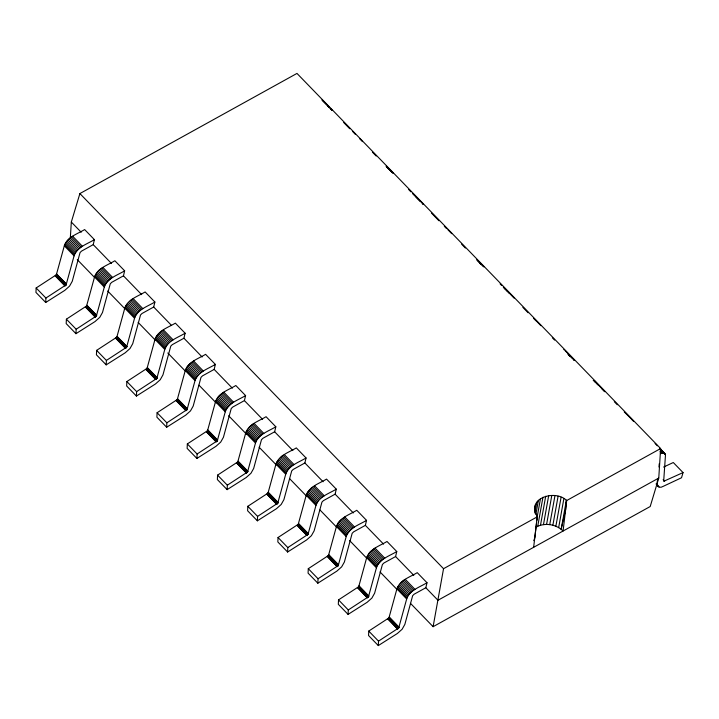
<?xml version="1.0" encoding="UTF-8"?>
<svg xmlns="http://www.w3.org/2000/svg" width="719" height="719" viewBox="0 0 719 719"><rect width="100%" height="100%" fill="white"/><g stroke="black" fill="none" stroke-linecap="round" stroke-linejoin="round"><path stroke-width="1.08" d="M36.157 287.977L35.95 292.417L45.71 302.483L64.755 290.395L69.527 286.144L72.251 281.309L80.052 252.585L81.526 251.12L93.227 244.64L94.405 239.643L84.644 229.568C77.544 233.936 67.289 236.946 64.315 245.799L56.343 274.793L36.157 287.977L45.917 298.043L45.71 302.483M66.4 319.173L66.184 323.604L75.944 333.679L94.989 321.591L99.761 317.34L102.493 312.495L110.286 283.771L111.769 282.306L123.461 275.835L124.648 270.829L114.878 260.763C107.778 265.122 97.523 268.133 94.549 276.986L86.577 305.979L66.4 319.173L76.16 329.239L75.944 333.679M96.634 350.36L96.427 354.8L106.187 364.866L125.223 352.777L129.995 348.526L132.727 343.691L140.529 314.967L142.002 313.502L153.704 307.022L154.882 302.025L145.121 291.95C138.012 296.309 127.757 299.329 124.782 308.181L116.82 337.175L96.634 350.36L106.394 360.426L106.187 364.866M126.868 381.546L126.661 385.986L136.421 396.061L155.466 383.973L160.238 379.722L162.961 374.878L170.763 346.154L172.236 344.689L183.938 338.218L185.116 333.212L175.355 323.146C168.246 327.505 158 330.515 155.016 339.368L147.053 368.362L126.868 381.546L136.628 391.621L136.421 396.061M157.102 412.742L156.895 417.182L166.655 427.248L185.7 415.16L190.472 410.909L193.195 406.073L200.996 377.349L202.47 375.884L214.172 369.404L215.349 364.407L205.589 354.332C198.489 358.691 188.234 361.711 185.259 370.564L177.287 399.548L157.102 412.742L166.862 422.808L166.655 427.248M187.344 443.929L187.129 448.368L196.889 458.443L215.934 446.346L220.706 442.095L223.438 437.26L231.23 408.536L232.713 407.071L244.406 400.6L245.592 395.594L235.823 385.528C228.723 389.887 218.468 392.898 215.493 401.75L207.521 430.744L187.344 443.929L197.105 454.004L196.889 458.443M217.578 475.124L217.372 479.564L227.132 489.63L246.168 477.542L250.94 473.291L253.672 468.446L261.473 439.731L262.947 438.266L274.649 431.786L275.826 426.78L266.066 416.714C258.957 421.073 248.711 424.093 245.727 432.946L237.764 461.931L217.578 475.124L227.339 485.19L227.132 489.63M247.812 506.311L247.606 510.751L257.366 520.817L276.411 508.728L281.183 504.477L283.906 499.642L291.707 470.918L293.181 469.453L304.883 462.973L306.06 457.976L296.3 447.901C289.2 452.269 278.945 455.28 275.961 464.132L267.998 493.126L247.812 506.311L257.573 516.386L257.366 520.817M278.046 537.506L277.84 541.946L287.6 552.012L306.645 539.924L311.417 535.673L314.14 530.829L321.941 502.114L323.415 500.64L335.117 494.169L336.294 489.163L326.534 479.097C319.434 483.456 309.179 486.475 306.204 495.319L298.232 524.313L278.046 537.506L287.807 547.572L287.6 552.012M308.289 568.693L308.074 573.133L317.834 583.199L336.878 571.111L341.651 566.86L344.383 562.024L352.175 533.3L353.658 531.835L365.36 525.355L366.537 520.358L356.768 510.283C349.668 514.651 339.413 517.662 336.438 526.515L328.475 555.508L308.289 568.693L318.05 578.759L317.834 583.199M338.523 599.88L338.316 604.32L348.077 614.394L367.112 602.306L371.894 598.055L374.617 593.211L382.418 564.487L383.892 563.022L395.594 556.551L396.771 551.545L387.011 541.479C379.902 545.838 369.656 548.849 366.672 557.701L358.709 586.695L338.523 599.88L348.284 609.955L348.077 614.394M368.757 631.075L368.55 635.515L378.311 645.581L397.355 633.493L402.128 629.242L404.851 624.407L412.652 595.683L414.126 594.218L425.828 587.738L427.005 582.741L417.245 572.666C410.145 577.024 399.89 580.044 396.906 588.897L388.943 617.882L368.757 631.075L378.518 641.141L378.311 645.581M70.291 238.447L71.325 222.045L79.89 193.573L296.983 73.419L660.626 448.548L658.766 478.054L650.201 506.527L433.108 626.689L410.477 603.34M658.02 479.043C655.755 483.177 658.002 489.729 663.107 486.395L681.531 477.749L683.05 472.581L673.29 462.515L663.592 467.062M658.981 467.008L659.242 463.728M536.527 522.821L533.651 547.312M536.778 520.682L537.264 516.413C525.769 498.06 555.517 489.1 566.689 500.541L563.085 531.008C556.182 524.196 544.589 522.282 536.095 527.153M537.264 516.413L534.819 537.776L533.777 540.634M537.479 516.709L443.542 568.702L433.108 626.689M534.559 509.807L535.529 504.441M534.792 512.998L536.725 502.257M535.88 514.256L538.396 500.298M536.689 519.63L540.49 498.609M537.731 526.245L542.953 497.251M540.49 525.238L545.703 496.254M543.465 524.627L548.687 495.634M546.584 524.421L551.797 495.436M549.747 524.627L554.96 495.634M552.875 525.238L558.088 496.245M555.868 526.245L561.09 497.251M558.663 527.602L563.876 498.609M45.917 298.043L66.103 284.859L74.075 255.865C77.05 247.012 87.305 244.002 94.405 239.643M76.16 329.239L96.346 316.045L104.309 287.061C107.284 278.208 117.539 275.188 124.648 270.829M106.394 360.426L126.58 347.241L134.543 318.247C137.527 309.395 147.772 306.384 154.882 302.025M136.628 391.621L156.814 378.428L164.777 349.443C167.761 340.59 178.015 337.571 185.116 333.212M166.862 422.808L187.048 409.623L195.02 380.63C197.995 371.777 208.249 368.766 215.349 364.407M197.105 454.004L217.291 440.81L225.254 411.825C228.229 402.973 238.483 399.953 245.592 395.594M227.339 485.19L247.525 472.006L255.488 443.012C258.472 434.159 268.717 431.148 275.826 426.78M257.573 516.386L277.759 503.192L285.722 474.198C288.705 465.346 298.96 462.335 306.06 457.976M287.807 547.572L307.993 534.388L315.965 505.394C318.939 496.541 329.194 493.522 336.294 489.163M318.05 578.759L338.236 565.574L346.199 536.581C349.173 527.728 359.428 524.717 366.537 520.358M348.284 609.955L368.47 596.761L376.432 567.776C379.416 558.924 389.662 555.904 396.771 551.545M378.518 641.141L398.703 627.957L406.675 598.963C409.65 590.11 419.905 587.099 427.005 582.741M566.689 500.541L660.626 448.548M658.766 478.054L437.97 600.266L425.828 587.738M659.593 448.117L665.497 454.812L663.673 481.299L683.05 472.581M660.384 453.635L663.475 452.997L664.85 453.545M593.238 380.54L594.622 381.088L604.805 391.711L601.794 388.62M321.887 100.004L326.246 104.246M331.648 110.079L332.25 110.447L330.749 108.893M393.149 173.378L386.112 166.26M412.598 193.573L415.456 196.269M422.359 203.648L423.383 204.573M483.86 266.956L476.823 259.829M563.777 349.533L564.379 349.901M573.537 359.599L574.562 360.525L572.315 358.197M624.245 411.915L630.86 418.476M359.482 138.542L362.493 141.634M386.714 166.628L392.727 172.83M418.458 199.37L422.961 204.016M447.937 229.783L451.694 233.657M477.425 260.206L483.438 266.398M506.158 289.847L514.094 298.142M535.646 320.261L540.904 325.68M565.134 350.674L574.139 359.967M655.09 443.47L657.346 445.798M328.925 107.122L322.489 100.372M355.402 134.444L352.723 131.568M386.391 166.413L391.648 171.832M418.125 199.145L413.2 193.95M477.101 259.981L480.849 263.855M503.911 287.519L507.335 291.168M568.558 354.323L570.814 356.651M594.622 381.088L597.291 383.973M631.282 419.033L633.538 421.352M660.77 449.447L665.273 454.093M327.145 105.423L330.893 109.297M343.691 122.518L349.704 128.71M372.424 152.158L376.181 156.032M408.671 189.546L410.926 191.865M415.6 196.673L420.103 201.32M431.4 212.995L438.905 220.733M444.333 226.314L446.589 228.642M461.634 244.181L465.391 248.055M500.127 283.888L501.628 285.443M503.3 287.151L509.313 293.343M522.857 307.337L528.114 312.756M533.543 318.337L535.79 320.665M552.345 337.75L554.592 340.078M568.28 354.179L572.036 358.053M594.011 380.719L598.514 385.366M614.314 401.687L617.324 404.779M659.736 448.521L664.248 453.168M479.582 263.028L481.083 264.574M568.037 354.269L570.284 356.597M661.75 450.948L665.497 454.812M660.473 449.896L663.475 452.997M660.303 450.687L662.559 453.015M660.015 451.676L661.516 453.231M663.125 479.681L664.626 481.236M656.114 483.869L657.615 485.415M656.726 484.75L658.981 487.078M656.357 484.606L658.325 486.718M79.89 193.573L443.542 568.702M71.325 222.045L81.193 232.228M93.227 244.64L111.427 263.415M123.461 275.835L141.661 294.61M153.704 307.022L171.14 325.015M183.938 338.218L202.138 356.992M214.172 369.404L232.372 388.179M244.406 400.6L262.615 419.375M274.649 431.786L292.849 450.561M304.883 462.973L323.083 481.748M335.117 494.169L353.317 512.944M365.36 525.355L383.56 544.13M395.594 556.551L413.793 575.326M72.637 236.218L82.397 246.284M102.871 267.405L112.631 277.48M133.114 298.601L142.874 308.667M163.348 329.787L173.108 339.862M193.582 360.983L203.342 371.049M223.816 392.17L233.576 402.245M254.059 423.365L263.819 433.431M284.293 454.552L294.053 464.618M314.527 485.738L324.287 495.813M344.761 516.934L354.521 527M375.003 548.121L384.764 558.196M405.237 579.316L414.998 589.382M71.415 236.973L81.175 247.039M101.649 268.16L111.409 278.226M131.883 299.347L141.643 309.422M162.126 330.542L171.886 340.608M192.359 361.729L202.12 371.804M222.593 392.925L232.354 402.991M252.827 424.111L262.597 434.186M283.07 455.307L292.831 465.373M313.304 486.493L323.065 496.559M343.538 517.68L353.299 527.755M373.772 548.876L383.542 558.942M404.015 580.062L413.776 590.137M70.192 237.863L79.953 247.929M100.426 269.059L110.187 279.125M130.669 300.245L140.43 310.311M160.903 331.432L170.664 341.507M191.137 362.628L200.898 372.694M221.371 393.814L231.141 403.889M251.614 425.01L261.374 435.076M281.848 456.197L291.608 466.272M312.082 487.392L321.842 497.458M342.316 518.579L352.085 528.645M372.559 549.765L382.319 559.84M402.793 580.961L412.553 591.027M69.006 238.879L78.775 248.945M99.249 270.065L109.009 280.14M129.483 301.261L139.243 311.327M159.717 332.448L169.477 342.523M189.96 363.643L199.72 373.709M220.194 394.83L229.954 404.896M250.428 426.025L260.188 436.091M280.662 457.212L290.422 467.278M310.905 488.399L320.665 498.474M341.139 519.594L350.899 529.66M371.372 550.781L381.133 560.856M401.606 581.977L411.367 592.043M67.901 239.984L77.661 250.05M98.135 271.171L107.895 281.246M128.368 302.366L138.129 312.432M158.602 333.553L168.363 343.628M188.845 364.749L198.606 374.815M219.079 395.935L228.84 406.01M249.313 427.131L259.074 437.197M279.547 458.318L289.308 468.384M309.79 489.504L319.551 499.579M340.024 520.7L349.785 530.766M370.258 551.886L380.018 561.961M400.492 583.082L410.261 593.148M66.885 241.153L76.645 251.219M97.119 272.339L106.879 282.414M127.353 303.535L137.113 313.601M157.587 334.721L167.356 344.796M187.83 365.917L197.59 375.983M218.064 397.104L227.824 407.17M248.298 428.299L258.058 438.365M278.532 459.486L288.301 469.552M308.775 490.673L318.535 500.748M339.009 521.868L348.769 531.934M369.242 553.055L379.003 563.13M399.485 584.25L409.246 594.316M65.995 242.348L75.756 252.423M96.229 273.544L105.99 283.61M126.463 304.73L136.224 314.796M156.706 335.917L166.466 345.992M186.94 367.112L196.7 377.178M217.174 398.299L226.934 408.374M247.408 429.495L257.168 439.561M277.651 460.681L287.411 470.756M307.885 491.877L317.645 501.943M338.119 523.064L347.879 533.13M368.353 554.259L378.122 564.325M398.596 585.446L408.356 595.512M65.258 243.543L75.019 253.618M95.492 274.739L105.253 284.805M125.726 305.926L135.487 315.992M155.969 337.112L165.73 347.187M186.203 368.308L195.963 378.374M216.437 399.494L226.197 409.569M246.671 430.69L256.431 440.756M276.914 461.877L286.674 471.952M307.148 493.072L316.908 503.138M337.382 524.259L347.142 534.325M367.616 555.454L377.385 565.52M397.859 586.641L407.619 596.707M64.692 244.703L74.452 254.778M94.926 275.898L104.686 285.964M125.16 307.085L134.92 317.151M155.403 338.281L165.163 348.347M185.637 369.467L195.397 379.533M215.871 400.654L225.631 410.729M246.105 431.849L255.865 441.915M276.348 463.036L286.108 473.111M306.582 494.232L316.342 504.298M336.816 525.418L346.576 535.493M367.05 556.614L376.819 566.68M397.292 587.8L407.053 597.866M64.315 245.799L74.075 255.865M94.549 276.986L104.309 287.061M124.782 308.181L134.543 318.247M155.016 339.368L164.777 349.443M185.259 370.564L195.02 380.63M215.493 401.75L225.254 411.825M245.727 432.946L255.488 443.012M275.961 464.132L285.722 474.198M306.204 495.319L315.965 505.394M336.438 526.515L346.199 536.581M366.672 557.701L376.432 567.776M396.906 588.897L406.675 598.963M77.266 259.613L94.432 277.318M107.697 291.006L124.863 308.712M138.129 322.4L155.295 340.105M167.788 352.993L185.736 371.507M199.001 385.186L216.167 402.901M228.651 415.78L246.599 434.294M259.083 447.173L276.258 464.887M289.523 478.566L306.689 496.281M319.955 509.96L337.121 527.674M349.605 540.553L366.78 558.259M380.045 571.947L397.212 589.661M56.702 274.074L66.463 284.14M86.936 305.26L96.697 315.326M117.17 336.456L126.93 346.522M147.413 367.643L157.173 377.709M177.647 398.829L187.407 408.904M207.881 430.025L217.641 440.091M238.115 461.212L247.884 471.287M268.358 492.407L278.118 502.473M298.592 523.594L308.352 533.669M328.826 554.789L338.586 564.855M359.06 585.976L368.829 596.042M389.303 617.163L399.063 627.238M56.621 274.298L66.382 284.365M86.855 305.485L96.616 315.56M117.098 336.681L126.859 346.747M147.332 367.867L157.093 377.942M177.566 399.063L187.326 409.129M207.8 430.25L217.56 440.325M238.043 461.445L247.803 471.511M268.277 492.632L278.037 502.698M298.511 523.827L308.271 533.893M328.745 555.014L338.505 565.08M358.988 586.201L368.748 596.276M389.222 617.396L398.982 627.462M56.504 274.541L66.265 284.607M86.738 305.728L96.499 315.803M116.972 336.923L126.733 346.989M147.206 368.11L156.976 378.185M177.449 399.306L187.21 409.372M207.683 430.492L217.444 440.567M237.917 461.688L247.678 471.754M268.151 492.875L277.92 502.941M298.394 524.061L308.154 534.136M328.628 555.257L338.388 565.323M358.862 586.443L368.622 596.518M389.105 617.639L398.865 627.705M56.343 274.793L66.103 284.859M86.577 305.979L96.346 316.045M116.82 337.175L126.58 347.241M147.053 368.362L156.814 378.428M177.287 399.548L187.048 409.623M207.521 430.744L217.291 440.81M237.764 461.931L247.525 472.006M267.998 493.126L277.759 503.192M298.232 524.313L307.993 534.388M328.475 555.508L338.236 565.574M358.709 586.695L368.47 596.761M388.943 617.882L398.703 627.957M56.154 275.035L65.914 285.11M86.388 306.231L96.157 316.297M116.631 337.418L126.391 347.493M146.865 368.613L156.625 378.679M177.099 399.8L186.859 409.866M207.333 430.996L217.102 441.062M237.576 462.182L247.336 472.248M267.81 493.369L277.57 503.444M298.043 524.564L307.804 534.63M328.286 555.751L338.047 565.826M358.52 586.947L368.281 597.013M388.754 618.133L398.515 628.208M55.938 275.278L65.699 285.353M86.172 306.474L95.942 316.54M116.415 337.66L126.176 347.726M146.649 368.847L156.409 378.922M176.883 400.043L186.643 410.109M207.126 431.229L216.886 441.304M237.36 462.425L247.12 472.491M267.594 493.611L277.354 503.686M297.828 524.807L307.588 534.873M328.071 555.994L337.831 566.069M358.305 587.189L368.065 597.255M388.539 618.376L398.299 628.442M55.705 275.503L65.465 285.578M85.938 306.698L95.699 316.764M116.181 337.885L125.942 347.96M146.415 369.081L156.176 379.147M176.649 400.267L186.41 410.333M206.883 431.463L216.644 441.529M237.126 462.65L246.887 472.716M267.36 493.836L277.121 503.911M297.594 525.032L307.355 535.098M327.828 556.218L337.588 566.293M358.071 587.414L367.831 597.48M388.305 618.601L398.065 628.676M55.453 275.71L65.213 285.785M85.696 306.905L95.456 316.971M115.93 338.092L125.69 348.158M146.164 369.278L155.924 379.353M176.398 400.474L186.158 410.54M206.641 431.661L216.401 441.736M236.875 462.856L246.635 472.922M267.108 494.043L276.869 504.118M297.342 525.238L307.112 535.304M327.585 556.425L337.346 566.5M357.819 587.621L367.58 597.687M388.053 618.807L397.814 628.873M55.201 275.889L64.962 285.955M85.435 307.076L95.196 317.151M115.669 338.272L125.439 348.338M145.912 369.458L155.672 379.533M176.146 400.654L185.906 410.72M206.38 431.84L216.14 441.906M236.623 463.036L246.383 473.102M266.857 494.223L276.617 504.289M297.091 525.409L306.851 535.484M327.325 556.605L337.085 566.671M357.568 587.791L367.328 597.866M387.802 618.987L397.562 629.053M595.044 381.645L595.269 382.364M504.334 288.076L504.558 288.795M566.383 500.298L565.592 509.978L561.162 529.283L566.383 500.298"/></g></svg>
